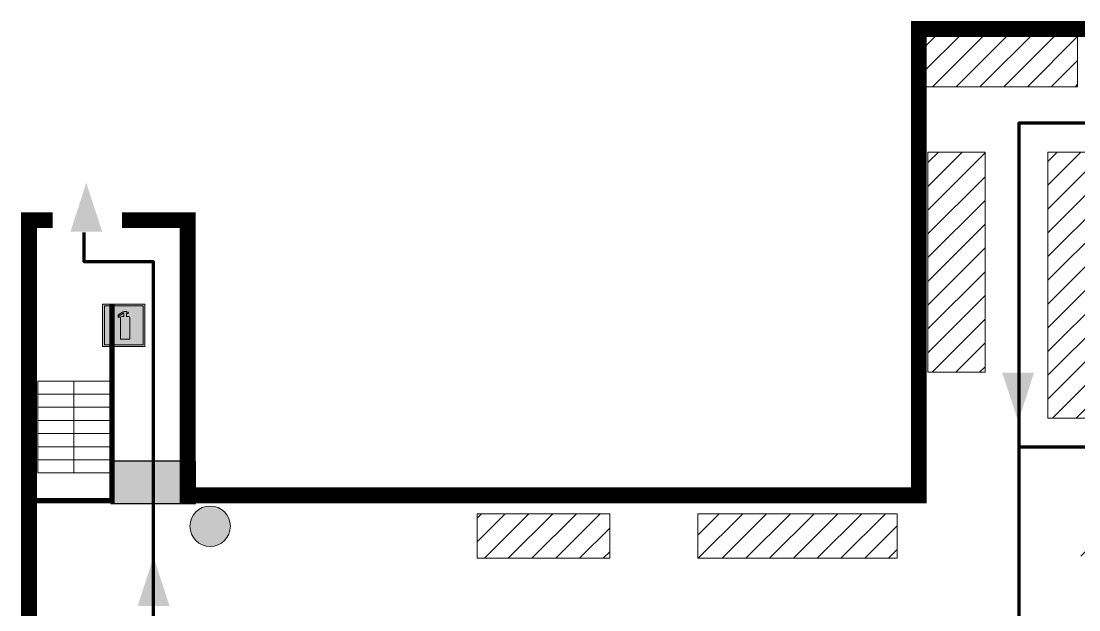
# Model space of a CAD drawing. Header units: millimetres. Extents: x 13114 to 67229, y 22859 to 38520.
# Drawn here: x 30037 to 30236.9, y 25275.6 to 25386.9 of the extents above; entities that cross this region are included whole.
import ezdxf

# ---------------------------------------------------------------- set-up
doc = ezdxf.new("R2010")
doc.units = ezdxf.units.MM
doc.layers.add('План_Штампы', color=7, linetype='Continuous')
pattern_1 = [(225, (59217.0612, 30203.0547), (2.24506403, -2.24506403), [])]

# ---------------------------------------------------------------- blocks, each defined once
blk = doc.blocks.new('A$C7B8C2D5B')
at = {"lineweight": 0}
h = blk.add_hatch(color=5, dxfattribs=at)
h.dxf.hatch_style = 1
h.paths.add_polyline_path([(1.397, -3.024, 1), (-2.112, -3.024, 1)])
at = {"color": 5, "lineweight": 0}
blk.add_circle((-0.358, -3.024), 1.755, dxfattribs=at)
blk = doc.blocks.new('A$C7B4425F7')
at = {"true_color": 0xffffff}
blk.add_hatch(color=7, dxfattribs=at).paths.add_polyline_path([(0, 0), (-16, 0), (-16, -8), (0, -8)])
h = blk.add_hatch(color=126)
h.paths.add_polyline_path([(-0.2, -0.2), (-15.8, -0.2), (-15.8, -7.8), (-0.2, -7.8)])
h.paths.add_polyline_path([(-11.76, -2.03), (-11.76, -3.66), (-11.17, -3.66, -0.568275), (-11.17, -6.18), (-12.58, -6.18), (-12.58, -2.03)], flags=16)
h.paths.add_polyline_path([(-13.33, -4.12, -0.495768), (-13.59, -6.18), (-15.03, -6.18), (-15.03, -2.03), (-13.59, -2.03, -0.487973)], flags=16)
h.paths.add_polyline_path([(-10.25, -2.03), (-9.48, -2.03), (-9.48, -6.18), (-10.25, -6.18)], flags=16)
h.paths.add_polyline_path([(-13.84, -3.69), (-14.24, -3.69), (-14.24, -3.03), (-13.9, -3.03, -0.692621)], flags=0)
h.paths.add_polyline_path([(-9.15, -2.03), (-8.4, -2.03), (-8.04, -3.07), (-7.68, -2.03), (-6.93, -2.03), (-7.64, -4.1), (-6.93, -6.18), (-7.68, -6.18), (-8.04, -5.14), (-8.4, -6.18), (-9.15, -6.18), (-8.44, -4.1)], flags=16)
h.paths.add_polyline_path([(-11.76, -4.46), (-11.42, -4.46, -0.692621), (-11.36, -5.12), (-11.76, -5.12)], flags=0)
h.paths.add_polyline_path([(-13.9, -5.2), (-14.24, -5.2), (-14.24, -4.55), (-13.84, -4.55, -0.708038)], flags=0)
edge = h.paths.add_edge_path(flags=16)
edge.add_ellipse((-5.51, -4.08), major_axis=(0, 2.05), ratio=0.586184, start_angle=0, end_angle=360)
edge = h.paths.add_edge_path(flags=0)
edge.add_ellipse((-5.51, -4.08), major_axis=(0, 1.14), ratio=0.454828, start_angle=0, end_angle=360)
h.paths.add_polyline_path([(-4.13, -4.96, 0.377264), (-3.48, -4.52, 0.0555), (-3.16, -2.03), (-1.66, -2.03), (-1.66, -4.96), (-0.96, -4.96), (-0.96, -7.01), (-1.75, -7.01), (-1.75, -6.18), (-3.3, -6.18), (-3.3, -7.02), (-4.13, -7.02)], flags=16)
h.paths.add_polyline_path([(-2.73, -2.91), (-2.28, -2.91), (-2.28, -4.96), (-3.05, -4.96, 0.079136)], flags=0)
at = {"color": 126}
blk.add_lwpolyline([(-16, -8), (0, -8), (0, 0), (-16, 0)], close=True, dxfattribs=at)
blk = doc.blocks.new('A$C3AD82952')
at = {"true_color": 0xf5f5ff}
h = blk.add_hatch(color=7, dxfattribs=at)
h.dxf.hatch_style = 1
h.paths.add_polyline_path([(8.21, 8.73, 0.414214), (7.89, 9.05), (7.22, 9.05), (7.22, 9.92), (7.59, 9.92, 1), (7.57, 10.36), (7.22, 10.36), (7.22, 10.6), (6.43, 10.6), (6.43, 10.36), (6.01, 10.36), (4.74, 9.59), (4.74, 8.69), (4.98, 8.73), (4.98, 9.26), (6.12, 9.91), (6.43, 9.91), (6.43, 9.05), (5.76, 9.05, 0.414214), (5.44, 8.73), (5.44, 2.2), (8.21, 2.2)], flags=0)
h.paths.add_polyline_path([(12.8, 12.8), (0, 12.8), (0, 0), (12.8, 0)])
h.paths.add_polyline_path([(0.51, 12.29), (12.29, 12.29), (12.29, 0.51), (0.51, 0.51)], flags=16)
h.paths.add_polyline_path([(4.74, 9.59), (6.01, 10.36), (6.43, 10.36), (6.43, 10.6), (7.22, 10.6), (7.22, 10.36), (7.59, 10.36, -0.94586), (7.59, 9.92), (7.22, 9.92), (7.22, 9.05), (7.89, 9.05, -0.414214), (8.21, 8.73), (8.21, 2.2), (5.44, 2.2), (5.44, 8.73, -0.414214), (5.76, 9.05), (6.43, 9.05), (6.43, 9.91), (6.12, 9.91), (4.98, 9.26), (4.98, 8.73), (4.74, 8.69)], flags=0)
h = blk.add_hatch(color=242)
h.dxf.hatch_style = 1
h.paths.add_polyline_path([(12.29, 12.29), (0.51, 12.29), (0.51, 0.51), (12.29, 0.51)])
h.paths.add_polyline_path([(4.74, 8.69), (4.74, 9.59), (6.01, 10.36), (6.43, 10.36), (6.43, 10.6), (7.22, 10.6), (7.22, 10.36), (7.59, 10.36, -0.94586), (7.59, 9.92), (7.22, 9.92), (7.22, 9.05), (7.89, 9.05, -0.414214), (8.21, 8.73), (8.21, 2.2), (5.44, 2.2), (5.44, 8.73, -0.414214), (5.76, 9.05), (6.43, 9.05), (6.43, 9.91), (6.12, 9.91), (4.98, 9.26), (4.98, 8.73)], flags=16)
h = blk.add_hatch(color=7, dxfattribs=at)
h.dxf.hatch_style = 1
h.paths.add_polyline_path([(8.21, 8.73, 0.414214), (7.89, 9.05), (7.22, 9.05), (7.22, 9.92), (7.59, 9.92, 1), (7.57, 10.36), (7.22, 10.36), (7.22, 10.6), (6.43, 10.6), (6.43, 10.36), (6.01, 10.36), (4.74, 9.59), (4.74, 8.69), (4.98, 8.73), (4.98, 9.26), (6.12, 9.91), (6.43, 9.91), (6.43, 9.05), (5.76, 9.05, 0.414214), (5.44, 8.73), (5.44, 2.2), (8.21, 2.2)])
at = {"color": 242, "lineweight": 5}
for p, q in [((0, 0), (0, 12.8)), ((0, 12.8), (12.8, 12.8)), ((12.8, 0), (12.8, 12.8)), ((6.01, 10.36), (4.74, 9.59)), ((4.98, 9.26), (6.12, 9.91)), ((6.01, 10.36), (6.43, 10.36)), ((6.12, 9.91), (6.43, 9.91)), ((7.22, 10.6), (6.43, 10.6)), ((6.43, 10.6), (6.43, 10.36)), ((6.43, 9.91), (6.43, 9.05)), ((7.22, 10.36), (7.22, 10.6)), ((7.59, 10.36), (7.22, 10.36)), ((7.22, 9.05), (7.22, 9.92)), ((7.59, 9.92), (7.22, 9.92)), ((4.74, 9.59), (4.74, 8.69)), ((4.74, 8.69), (4.98, 8.73)), ((4.98, 8.73), (4.98, 9.26)), ((5.44, 2.2), (5.44, 8.73)), ((5.76, 9.05), (6.43, 9.05)), ((7.89, 9.05), (7.22, 9.05)), ((8.21, 2.2), (8.21, 8.73)), ((0, 0), (12.8, 0)), ((5.44, 2.2), (8.21, 2.2))]:
    blk.add_line(p, q, dxfattribs=at)
blk.add_lwpolyline([(0.51, 12.29), (12.29, 12.29), (12.29, 0.51), (0.51, 0.51)], close=True, dxfattribs=at)
for centre, radius, start, end in [((7.58, 10.14), 0.223, 273.1875, 86.8125), ((5.76, 8.73), 0.32, 90, 180), ((7.89, 8.73), 0.32, 0, 90)]:
    blk.add_arc(centre, radius, start, end, dxfattribs=at)

msp = doc.modelspace()

# ---------------------------------------------------------------- hatches: boundary and pattern name
at = {"lineweight": 0}
h = msp.add_hatch(dxfattribs=at)
h.set_pattern_fill('ANSI31', color=256, angle=180)
h.set_pattern_definition(pattern_1)
h.paths.add_polyline_path([(30491.09, 25282.2), (30491.09, 25290.14), (30237.2, 25290.14), (30237.2, 25282.2)])
h.paths.add_polyline_path([(30246.73, 25300.85), (30246.73, 25291.65), (30286.3, 25291.65), (30286.3, 25300.85)])
h.paths.add_polyline_path([(30248.66, 25362.17), (30230.98, 25362.17), (30230.98, 25311.9), (30248.66, 25311.9)])
h.paths.add_polyline_path([(30208.32, 25320.57), (30219.13, 25320.57), (30219.13, 25362.17), (30208.32, 25362.17)])
h.paths.add_polyline_path([(30206.63, 25385.43), (30206.63, 25374.52), (30236.62, 25374.52), (30236.62, 25385.43)])
h.paths.add_polyline_path([(30304, 25374.52), (30304, 25385.43), (30273.77, 25385.43), (30273.77, 25374.52)])
h.paths.add_polyline_path([(30408.9, 25374.52), (30408.9, 25385.43), (30389.63, 25385.43), (30389.63, 25374.52)])
h = msp.add_hatch(dxfattribs=at)
h.set_pattern_fill('ANSI31', color=256, angle=180)
h.set_pattern_definition(pattern_1)
h.paths.add_polyline_path([(30202.53, 25285.4), (30202.53, 25293.81), (30164.85, 25293.81), (30164.85, 25285.4)])
h.paths.add_polyline_path([(30123.17, 25293.81), (30123.17, 25285.4), (30148.22, 25285.4), (30148.22, 25293.81)])

# ---------------------------------------------------------------- linework, layer by layer
at = {"lineweight": 100, "const_width": 3}
for points in [[(30056.1, 25349.3), (30068.51, 25349.3), (30068.51, 25297.31), (30206.63, 25297.31), (30206.63, 25385.43), (30519.11, 25385.43), (30519.11, 25279.77)], [(30038.54, 25248.45), (30038.54, 25349.3), (30043.01, 25349.3)]]:
    msp.add_lwpolyline(points, dxfattribs=at)
at = {"lineweight": 0}
for points in [[(30236.62, 25374.52), (30206.38, 25374.52), (30206.38, 25385.43), (30236.62, 25385.43)], [(30219.13, 25362.17), (30208.32, 25362.17), (30208.32, 25320.57), (30219.13, 25320.57)], [(30248.66, 25311.9), (30230.98, 25311.9), (30230.98, 25362.17), (30248.66, 25362.17)], [(30047.01, 25318.89), (30040.18, 25318.89), (30040.18, 25316.41), (30047.01, 25316.41)], [(30053.84, 25318.89), (30047.01, 25318.89), (30047.01, 25316.41), (30053.84, 25316.41)], [(30047.01, 25316.41), (30040.18, 25316.41), (30040.18, 25313.93), (30047.01, 25313.93)], [(30053.84, 25316.41), (30047.01, 25316.41), (30047.01, 25313.93), (30053.84, 25313.93)], [(30047.01, 25313.93), (30040.18, 25313.93), (30040.18, 25311.45), (30047.01, 25311.45)], [(30053.84, 25313.93), (30047.01, 25313.93), (30047.01, 25311.45), (30053.84, 25311.45)], [(30047.01, 25311.45), (30040.18, 25311.45), (30040.18, 25308.96), (30047.01, 25308.96)], [(30053.84, 25311.45), (30047.01, 25311.45), (30047.01, 25308.96), (30053.84, 25308.96)], [(30047.01, 25308.96), (30040.18, 25308.96), (30040.18, 25306.48), (30047.01, 25306.48)], [(30053.84, 25308.96), (30047.01, 25308.96), (30047.01, 25306.48), (30053.84, 25306.48)], [(30047.01, 25306.48), (30040.18, 25306.48), (30040.18, 25304), (30047.01, 25304)], [(30053.84, 25306.48), (30047.01, 25306.48), (30047.01, 25304), (30053.84, 25304)], [(30047.01, 25304), (30040.18, 25304), (30040.18, 25301.52), (30047.01, 25301.52)], [(30053.84, 25304), (30047.01, 25304), (30047.01, 25301.52), (30053.84, 25301.52)], [(30148.22, 25285.4), (30123.17, 25285.4), (30123.17, 25293.81), (30148.22, 25293.81)], [(30202.53, 25285.4), (30164.85, 25285.4), (30164.85, 25293.81), (30202.53, 25293.81)]]:
    msp.add_lwpolyline(points, close=True, dxfattribs=at)
at = {"color": 126, "lineweight": 100, "true_color": 0x008754}
for points in [[(30505.05, 25282.13), (30505.05, 25367.65), (30225.5, 25367.65), (30225.5, 25271.01)], [(30507.36, 25271.01), (30062.02, 25271.01), (30062.02, 25341.4), (30048.97, 25341.4), (30048.97, 25346.96)], [(30225.5, 25306.48), (30291.48, 25306.48), (30291.48, 25296.16), (30505.05, 25296.16)]]:
    msp.add_lwpolyline(points, dxfattribs=at)
at = {"lineweight": 0, "const_width": 1}
msp.add_lwpolyline([(30054.23, 25333.38), (30054.23, 25296.29), (30038.95, 25296.29)], dxfattribs=at)
at = {"layer": 'План_Штампы', "color": 126, "true_color": 0x008754}
for points in [[(30052.37, 25347.12), (30046.36, 25347.13), (30049.34, 25356.35)], [(30222.37, 25320.5), (30228.38, 25320.48), (30225.4, 25311.26)], [(30065.08, 25276.4), (30059.07, 25276.41), (30062.05, 25285.63)]]:
    msp.add_solid(points, dxfattribs=at)

# ---------------------------------------------------------------- block references
at = {"xscale": 0.625, "yscale": 0.625, "zscale": 0.625}
msp.add_blockref('A$C3AD82952', (30052.44, 25325.45), dxfattribs=at)
at = {"xscale": 2.177419353276491, "yscale": 2.177419353276491, "zscale": 2.177419353276491, "rotation": 180}
msp.add_blockref('A$C7B8C2D5B', (30071.97, 25284.87), dxfattribs=at)
at = {"layer": 'План_Штампы'}
msp.add_blockref('A$C7B4425F7', (30069.97, 25303.77), dxfattribs=at)

doc.saveas('drawing.dxf')
